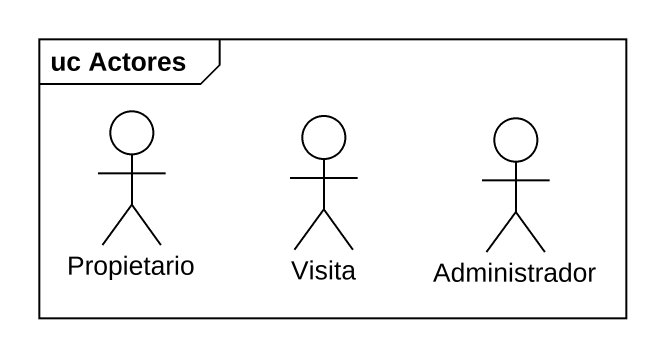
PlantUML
@startuml
mainframe uc Actores
actor Propietario
actor Visita
actor Administrador
@enduml
